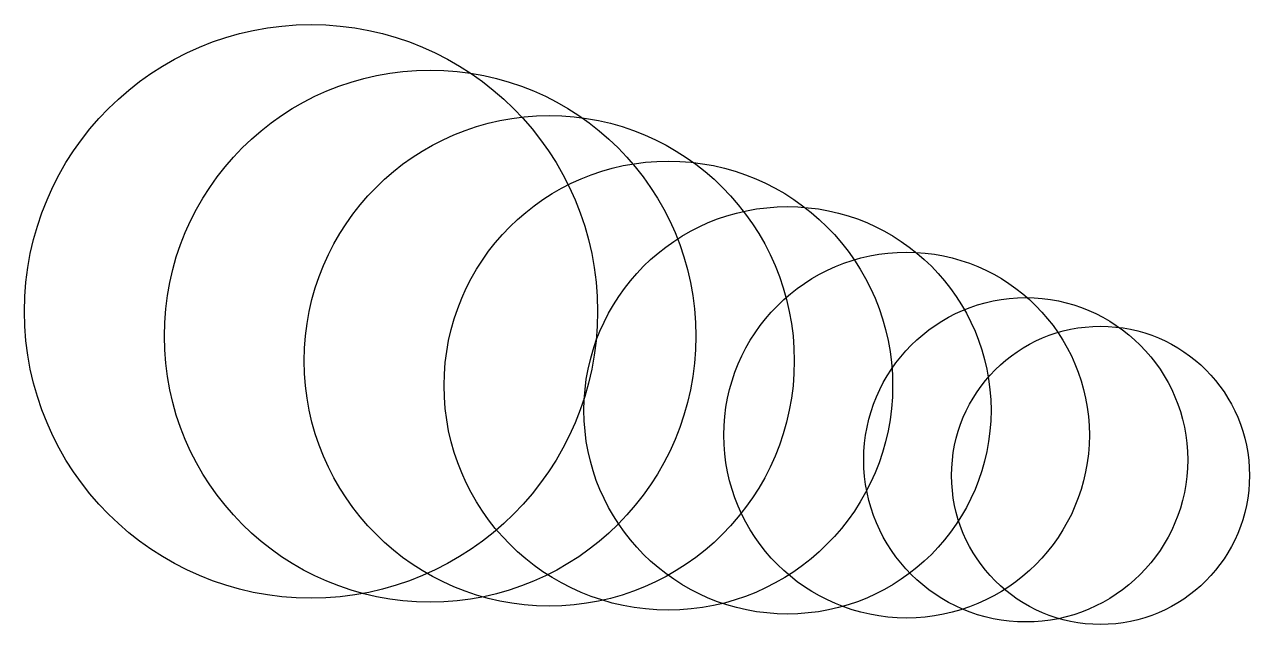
# Model space of a CAD drawing. Units: millimetres at full size, sheet at 1:100. Extents: x -16235 to 8939, y -12673 to -357.
import ezdxf

# ---------------------------------------------------------------- set-up
doc = ezdxf.new("R2010")
doc.units = ezdxf.units.MM
doc.header["$LTSCALE"] = 100
doc.layers.add('0-0', color=7, linetype='Continuous')

msp = doc.modelspace()

# ---------------------------------------------------------------- linework, layer by layer
at = {"layer": '0-0'}
for centre, radius in [((-10346.9, -6244.9), 5888.4), ((-7899.1, -6752.9), 5461.8), ((-5451.3, -7261), 5035.3), ((-3003.4, -7769), 4608.8), ((-555.6, -8277.1), 4182.2), ((1892.2, -8785.1), 3755.7), ((4340.1, -9293.1), 3329.1), ((5877.6, -9612.2), 3061.2)]:
    msp.add_circle(centre, radius, dxfattribs=at)

doc.saveas('drawing.dxf')
